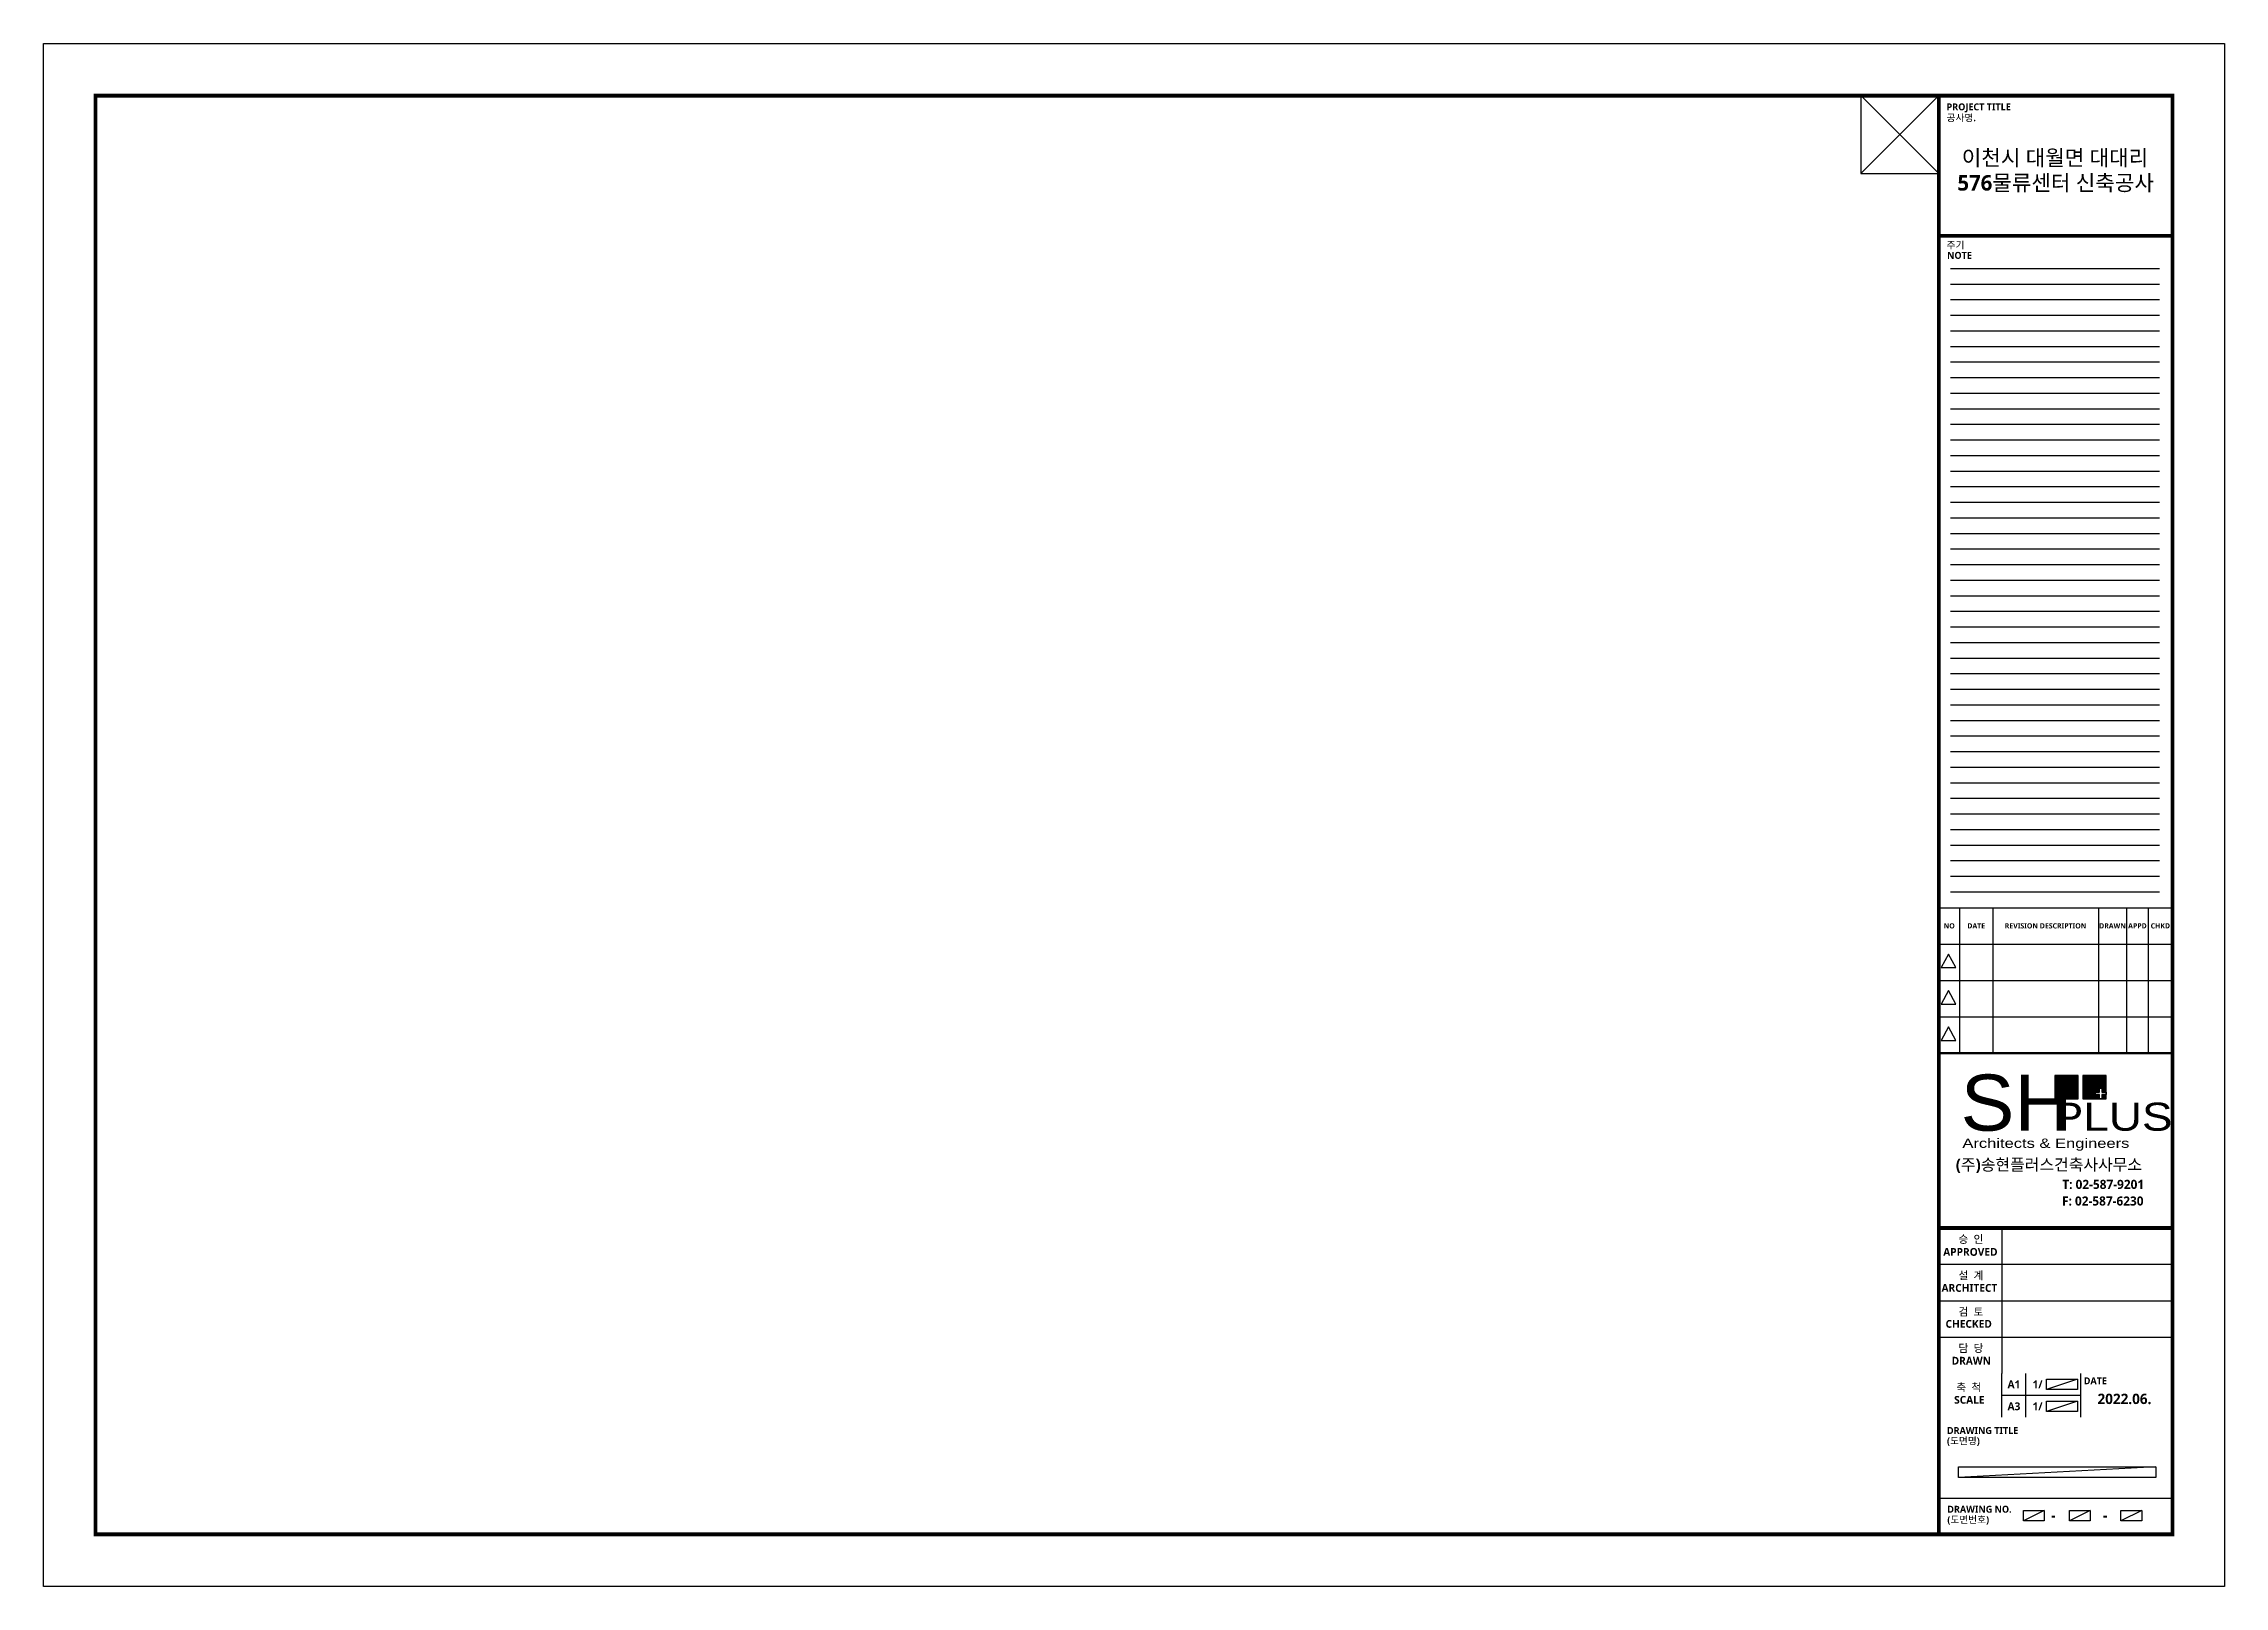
# Model space of a CAD drawing. Header units: millimetres. Extents: x 0 to 840, y 0 to 594.
import ezdxf
from ezdxf.enums import TextEntityAlignment as Align

# ---------------------------------------------------------------- set-up
doc = ezdxf.new("R2010")
doc.units = ezdxf.units.MM
doc.header["$MEASUREMENT"] = 0
doc.layers.get('0').update_dxf_attribs({"linetype": 'CONTINUOUS'})
doc.layers.get('Defpoints').update_dxf_attribs({"color": 171, "linetype": 'CONTINUOUS'})
for name, color, linetype in [('AA-XXXX-TXT2', 3, 'CONTINUOUS'), ('PLUS', 7, 'CONTINUOUS'), ('sh', 7, 'CONTINUOUS'), ('네모1', 8, 'CONTINUOUS'), ('네모2', 1, 'CONTINUOUS'), ('하단', 7, 'CONTINUOUS')]:
    doc.layers.add(name, color=color, linetype=linetype)
doc.styles.add('SH_나눔BO', font='')
doc.styles.add('SHP_신사리', font='gulim.ttc')
doc.styles.get('SH_나눔BO').set_extended_font_data('NanumGothic', bold=True)

# ---------------------------------------------------------------- blocks, each defined once
blk = doc.blocks.new('G$CD53DC2AE')
at = {"layer": '네모1', "transparency": 33554687}
h = blk.add_hatch(color=256, dxfattribs=at)
h.dxf.hatch_style = 1
h.paths.add_polyline_path([(19.67, 10.86), (24.67, 10.86), (24.67, 15.86), (19.67, 15.86)])
at = {"layer": '네모2', "transparency": 33554687}
h = blk.add_hatch(color=256, dxfattribs=at)
h.paths.add_polyline_path([(30.67, 11.79), (30.67, 10.86), (29.77, 10.86), (29.77, 11.79)])
h.paths.add_polyline_path([(29.27, 10.86), (29.27, 11.79), (28.37, 11.79), (28.37, 12.29), (29.27, 12.29), (29.27, 13.16), (29.77, 13.16), (29.77, 12.29), (30.67, 12.29), (30.67, 15.86), (25.67, 15.86), (25.67, 10.86)])
for points in [[(19.67, 10.86), (24.67, 10.86), (24.67, 15.86), (19.67, 15.86)], [(25.67, 10.86), (30.67, 10.86), (30.67, 15.86), (25.67, 15.86)], [(28.37, 11.79), (28.37, 12.29), (29.27, 12.29), (29.27, 13.16), (29.77, 13.16), (29.77, 12.29), (30.67, 12.29), (30.67, 11.79), (29.77, 11.79), (29.77, 10.86), (29.27, 10.86), (29.27, 11.79)]]:
    blk.add_lwpolyline(points, close=True)
at = {"layer": 'PLUS', "ltscale": 1500, "style": 'SHP_신사리', "width": 1.25}
blk.add_text('PLUS', height=6, dxfattribs=at).set_placement((19.26, 4.05))
at = {"layer": 'sh', "color": 132, "style": 'SHP_신사리', "width": 1.1}
blk.add_text('SH', height=12, dxfattribs=at).set_placement((-0.47, 4.06))
at = {"layer": '하단', "ltscale": 1500, "style": 'SHP_신사리', "width": 1.35}
blk.add_text('Architects & Engineers', height=2, dxfattribs=at).set_placement((-0.08, 0.38))

msp = doc.modelspace()

# ---------------------------------------------------------------- linework, layer by layer
at = {"layer": 'Defpoints'}
for p, q in [((0, 0), (0, 594)), ((0, 594), (840, 594)), ((840, 594), (840, 0)), ((840, 0), (0, 0))]:
    msp.add_line(p, q, dxfattribs=at)
at = {"layer": 'Defpoints', "linetype": 'ByBlock', "ltscale": 10}
for p, q in [((700, 544), (730, 574)), ((730, 544), (700, 574)), ((734.5, 507.44), (815, 507.44)), ((734.5, 501.44), (815, 501.44)), ((734.5, 495.44), (815, 495.44)), ((734.5, 489.44), (815, 489.44)), ((734.5, 483.44), (815, 483.44)), ((734.5, 477.44), (815, 477.44)), ((734.5, 471.44), (815, 471.44)), ((734.5, 465.44), (815, 465.44)), ((734.5, 459.44), (815, 459.44)), ((734.5, 453.44), (815, 453.44)), ((734.5, 447.44), (815, 447.44)), ((734.5, 441.44), (815, 441.44)), ((734.5, 435.44), (815, 435.44)), ((734.5, 429.44), (815, 429.44)), ((734.5, 423.44), (815, 423.44)), ((734.5, 417.44), (815, 417.44)), ((734.5, 411.44), (815, 411.44)), ((734.5, 405.44), (815, 405.44)), ((734.5, 399.44), (815, 399.44)), ((734.5, 393.44), (815, 393.44)), ((734.5, 387.44), (815, 387.44)), ((734.5, 381.44), (815, 381.44)), ((734.5, 375.44), (815, 375.44)), ((734.5, 369.44), (815, 369.44)), ((734.5, 363.44), (815, 363.44)), ((734.5, 357.44), (815, 357.44)), ((734.5, 351.44), (815, 351.44)), ((734.5, 345.44), (815, 345.44)), ((734.5, 339.44), (815, 339.44)), ((734.5, 333.44), (815, 333.44)), ((734.5, 327.44), (815, 327.44)), ((734.5, 321.44), (815, 321.44)), ((734.5, 315.44), (815, 315.44)), ((734.5, 309.44), (815, 309.44)), ((734.5, 303.44), (815, 303.44)), ((734.5, 297.44), (815, 297.44)), ((734.5, 291.44), (815, 291.44)), ((734.5, 285.44), (815, 285.44)), ((734.5, 279.44), (815, 279.44)), ((734.5, 273.44), (815, 273.44)), ((734.5, 267.44), (815, 267.44)), ((783.45, 79.78), (771.45, 75.78)), ((783.45, 71.33), (771.45, 67.33)), ((813.56, 45.97), (737.57, 41.97)), ((770.63, 29.27), (762.63, 25.27)), ((788.34, 29.27), (780.34, 25.27)), ((808.16, 29.27), (800.16, 25.27))]:
    msp.add_line(p, q, dxfattribs=at)
for points in [[(700, 544), (730, 544), (730, 574), (700, 574)], [(771.45, 79.78), (783.45, 79.78), (783.45, 75.78), (771.45, 75.78)], [(771.45, 71.33), (783.45, 71.33), (783.45, 67.33), (771.45, 67.33)], [(737.57, 45.97), (813.56, 45.97), (813.56, 41.97), (737.57, 41.97)], [(762.63, 29.27), (770.63, 29.27), (770.63, 25.27), (762.63, 25.27)], [(780.34, 29.27), (788.34, 29.27), (788.34, 25.27), (780.34, 25.27)], [(800.16, 29.27), (808.16, 29.27), (808.16, 25.27), (800.16, 25.27)]]:
    msp.add_lwpolyline(points, close=True, dxfattribs=at)
at = {"layer": 'sh'}
for p, q in [((729.5, 261.32), (820, 261.32)), ((738, 261.32), (738, 205.31)), ((750.77, 261.32), (750.77, 205.31)), ((791.49, 261.32), (791.49, 205.31)), ((802.33, 261.32), (802.33, 205.31)), ((810.69, 261.32), (810.69, 205.31)), ((729.5, 247.32), (820, 247.32)), ((729.5, 247.32), (820, 247.32)), ((729.5, 233.32), (820, 233.32)), ((729.5, 219.32), (820, 219.32)), ((729.5, 124), (820, 124)), ((729.5, 110), (820, 110)), ((729.5, 96), (820, 96)), ((784.63, 82), (784.63, 65.09)), ((754.34, 73.56), (784.63, 73.56)), ((729.5, 34), (820, 34))]:
    msp.add_line(p, q, dxfattribs=at)
at = {"layer": 'sh', "ltscale": 2}
for p, q in [((754.34, 138.01), (754.34, 82.01)), ((754.34, 65.1), (754.34, 82.01)), ((763.54, 65.1), (763.54, 82.01))]:
    msp.add_line(p, q, dxfattribs=at)
at = {"layer": 'sh', "ltscale": 2, "const_width": 1.5}
msp.add_lwpolyline([(756.5, 20), (20, 20), (20, 574), (820, 574), (820, 20)], close=True, dxfattribs=at)
for points in [[(730, 574), (730, 20)], [(729.5, 519.99), (820, 519.99)], [(729.5, 138.01), (820, 138.01)]]:
    msp.add_lwpolyline(points, dxfattribs=at)
at = {"layer": 'sh'}
for points in [[(733.76, 243.47), (730.95, 238.22), (733.76, 238.22), (736.57, 238.22)], [(733.76, 229.47), (730.95, 224.22), (733.76, 224.22), (736.57, 224.22)], [(733.76, 215.47), (730.95, 210.22), (733.76, 210.22), (736.57, 210.22)]]:
    msp.add_lwpolyline(points, close=True, dxfattribs=at)
for points, const_width in [([(729.5, 205.31), (820, 205.31)], 1), ([(729.5, 82), (820, 82)], 0.00333), ([(729.5, 65.09), (820, 65.09)], 0.00333), ([(729.5, 34), (820, 34)], 0.00333)]:
    msp.add_lwpolyline(points, dxfattribs=dict(at, const_width=const_width))

# ---------------------------------------------------------------- block references
at = {"xscale": 1.8, "yscale": 1.8, "zscale": 1.8}
msp.add_blockref('G$CD53DC2AE', (739.23, 168.15), dxfattribs=at)

# ---------------------------------------------------------------- texts
at = {"layer": 'AA-XXXX-TXT2', "style": 'SH_나눔BO'}
for s, height, p in [('공사명.', 2.667, (733, 564.13)), ('PROJECT TITLE', 2.6667, (733, 568.31)), ('주기', 2.667, (733, 515.1)), ('NOTE', 2.667, (733.2, 511.14)), ('승  인', 3, (737.59, 132.19)), ('APPROVED', 3, (731.71, 127.27)), ('설  계', 3, (737.59, 118.19)), ('ARCHITECT', 3, (731.05, 113.41)), (' CHECKED', 3, (731.58, 99.57)), ('검  토', 3, (737.59, 104.19)), ('담  당', 3, (737.59, 90.19)), ('DRAWN', 3, (734.94, 85.38)), ('축  척', 3, (736.75, 75.13)), ('DATE', 2.667, (785.84, 77.8)), ('SCALE', 3, (735.9, 70.32)), ('DRAWING TITLE', 2.6667, (733.14, 58.66)), ('(도면명)', 2.667, (733.14, 54.66)), ('(도면번호)', 2.667, (733.28, 24.36)), ('DRAWING NO.', 2.6667, (733.28, 28.36)), ('-', 3.98, (773.28, 25.36)), ('-', 3.98, (793.28, 25.36))]:
    msp.add_text(s, height=height, dxfattribs=at).set_placement(p)
for s, height, p in [('이천시 대월면 대대리', 6, (774.75, 547.05)), ('576물류센터 신축공사', 6, (775.03, 537.41)), ('2022.06.', 3.984, (801.51, 70.2))]:
    msp.add_text(s, height=height, dxfattribs=at).set_placement(p, align=Align.CENTER)
for s, height, p in [('NO', 2, (734, 254.32)), ('DATE', 2, (744.39, 254.32)), ('REVISION DESCRIPTION', 2, (771.13, 254.32)), ('DRAWN', 2, (796.91, 254.32)), ('APPD', 2, (806.51, 254.32)), ('CHKD', 2, (815.34, 254.32)), ('A1', 3, (758.94, 77.78)), ('1/', 3, (768.03, 77.78)), ('A3', 3, (758.94, 69.33)), ('1/', 3, (768.03, 69.33))]:
    msp.add_text(s, height=height, dxfattribs=at).set_placement(p, align=Align.MIDDLE)
at = {"layer": 'AA-XXXX-TXT2', "ltscale": 1500, "style": 'SH_나눔BO'}
for s, height, p in [('(주)송현플러스건축사사무소', 4.5, (736.54, 160.13)), ('T: 02-587-9201', 3.5, (777.56, 153.03)), ('F: 02-587-6230', 3.5, (777.46, 146.63))]:
    msp.add_text(s, height=height, dxfattribs=at).set_placement(p)

doc.saveas('drawing.dxf')
